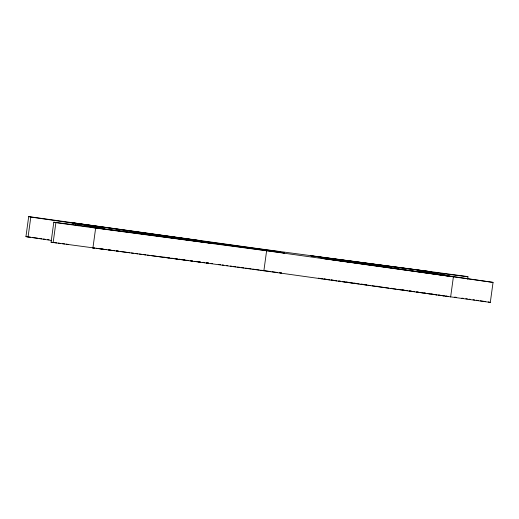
<?xml version="1.0" encoding="UTF-8"?>
<svg xmlns="http://www.w3.org/2000/svg" width="519" height="519" viewBox="0 0 519 519"><rect width="100%" height="100%" fill="white"/><g stroke="black" fill="none" stroke-linecap="round" stroke-linejoin="round"><path stroke-width="0.78" d="M51.329 240.433L25.95 236.612L28.694 216.592L255.361 248.251L465.861 276.335L467.982 276.802L467.651 279.209M28.058 237.079L30.803 217.065L28.694 216.592M467.982 276.802L417.873 270.412L433.625 272.566L436.044 273.104L420.293 270.957L427.773 272.618L445.944 275.31L430.193 273.156L493.05 282.388L490.306 302.408L263.873 270.775L51.07 242.204L53.807 222.19L104.105 228.6L88.243 226.433L85.784 225.888L101.685 228.062L94.205 226.394L75.923 223.689L75.703 225.291M53.139 242.665L55.883 222.651L53.807 222.19M78.09 225.823L78.304 224.221M92.901 248.101L95.645 228.081L266.617 250.761L493.05 282.388M263.873 270.775L266.617 250.761M450.635 296.985L453.379 276.964M51.07 242.204L56.655 242.918M58.251 243.119L60.645 243.43M62.241 243.632L64.641 243.936M66.237 244.138L68.631 244.443M92.81 247.855L94.4 248.063M96.793 248.367L99.181 248.672M100.777 248.873L103.164 249.178M104.754 249.38L106.35 249.587M108.737 249.886L111.131 250.19M112.72 250.398L114.316 250.599M116.704 250.904L118.3 251.105M120.687 251.41L122.283 251.611M92.83 247.874L94.439 248.088M96.047 248.303L106.492 249.684M108.101 249.899L110.515 250.216M112.123 250.43L114.53 250.755M116.139 250.962L118.553 251.287M120.161 251.501L129.802 252.779M131.411 252.993L133.824 253.311M135.433 253.525L137.84 253.843M139.449 254.057L141.862 254.375M143.471 254.589L145.878 254.907M147.487 255.121L149.9 255.445M151.509 255.653L157.134 256.399M158.743 256.613L165.172 257.469M166.781 257.684L169.188 258.001M170.796 258.215L173.21 258.533M174.819 258.747L177.226 259.065M178.834 259.279L188.481 260.557M190.09 260.772L192.497 261.096M194.106 261.304L200.535 262.16M204.557 262.692L202.144 262.374L204.59 262.679M206.166 262.906L208.573 263.224L206.186 262.893M75.923 223.689L91.785 225.856L30.803 217.065M55.883 222.651L95.645 228.081M25.95 236.612L30.718 237.261M32.314 237.481L37.881 238.24M39.47 238.461L41.857 238.785M43.447 239L45.036 239.22M47.424 239.544L49.013 239.765M203.033 262.303L204.635 262.523M207.042 262.848L208.644 263.068M211.051 263.399L212.654 263.62M218.265 264.385L220.672 264.709M222.275 264.93L223.877 265.151M226.284 265.481L227.886 265.696M230.293 266.026L231.896 266.247M233.505 266.468L235.905 266.792M237.514 267.013L239.914 267.343M241.523 267.564L243.924 267.888M245.532 268.109L251.144 268.874M252.747 269.095L259.163 269.971M260.765 270.191L270.386 271.508M271.995 271.722L277.607 272.494M279.209 272.709L281.616 273.039L280.117 272.709M163.913 257.119L165.503 257.34M167.897 257.664L169.492 257.885M171.886 258.209L173.482 258.43M175.876 258.754L177.472 258.975M179.068 259.189L180.664 259.409M183.058 259.734L184.647 259.954M187.041 260.279L188.637 260.499M191.031 260.823L192.627 261.044M195.021 261.368L196.617 261.589M198.213 261.803L200.606 262.134M323.927 278.982L326.321 279.313M327.917 279.527L329.513 279.747M331.109 279.968L333.503 280.292M335.099 280.513L336.695 280.727M339.089 281.058L340.691 281.272M343.085 281.603L344.681 281.817M346.277 282.038L348.671 282.368M350.267 282.583L351.863 282.803M354.256 283.127L355.852 283.348M361.438 284.107L363.034 284.328M365.428 284.659L367.024 284.873M376.599 286.183L378.195 286.397M323.953 279.008L329.565 279.799M331.167 280.02L336.779 280.811M338.382 281.032L340.788 281.369M342.391 281.596L359.226 283.958M360.828 284.185L366.44 284.97M368.042 285.197L370.449 285.534M372.052 285.755L388.887 288.123M390.489 288.343L396.101 289.135M397.71 289.355L407.324 290.705M408.927 290.932L414.538 291.717M416.147 291.944L418.548 292.281M420.15 292.508L425.762 293.293M427.371 293.52L436.985 294.87L431.399 294.02M438.594 295.097L444.199 295.882M454.638 297.095L456.24 297.329M461.839 298.133L463.435 298.367M465.835 298.71L467.437 298.944M469.033 299.171L470.636 299.405M473.036 299.748L474.632 299.982M476.234 300.216L478.635 300.559M480.231 300.786L485.829 301.597M391.378 288.246L392.98 288.48M398.586 289.284L400.181 289.518M402.582 289.862L404.184 290.095M405.787 290.322L407.389 290.556M409.789 290.899L411.392 291.133M412.988 291.367L414.59 291.594M416.991 291.944L418.593 292.171M420.195 292.405L422.596 292.748M424.198 292.982L425.801 293.209M427.397 293.443L429.797 293.786M438.607 295.058L444.206 295.869M376.256 264.729L376.865 264.859M488.23 301.941L490.306 302.408M140.156 233.524L93.16 227.536L212.122 243.314L140.156 233.524M428.662 271.463L310.862 255.835L428.662 271.463M133.325 231.532L70.928 222.58L199.815 240.66L133.325 231.532M276.88 251.358L135.744 232.071L143.225 233.738L284.36 253.025L276.88 251.358M378.753 265.28L338.2 259.734L345.68 261.401L386.233 266.941L378.753 265.28M388.121 267.363L321.086 258.203L450.953 276.426L388.121 267.363M322.331 278.768L318.342 278.223L322.351 278.781M448.208 296.446L445.808 296.109L448.208 296.446"/></g></svg>
